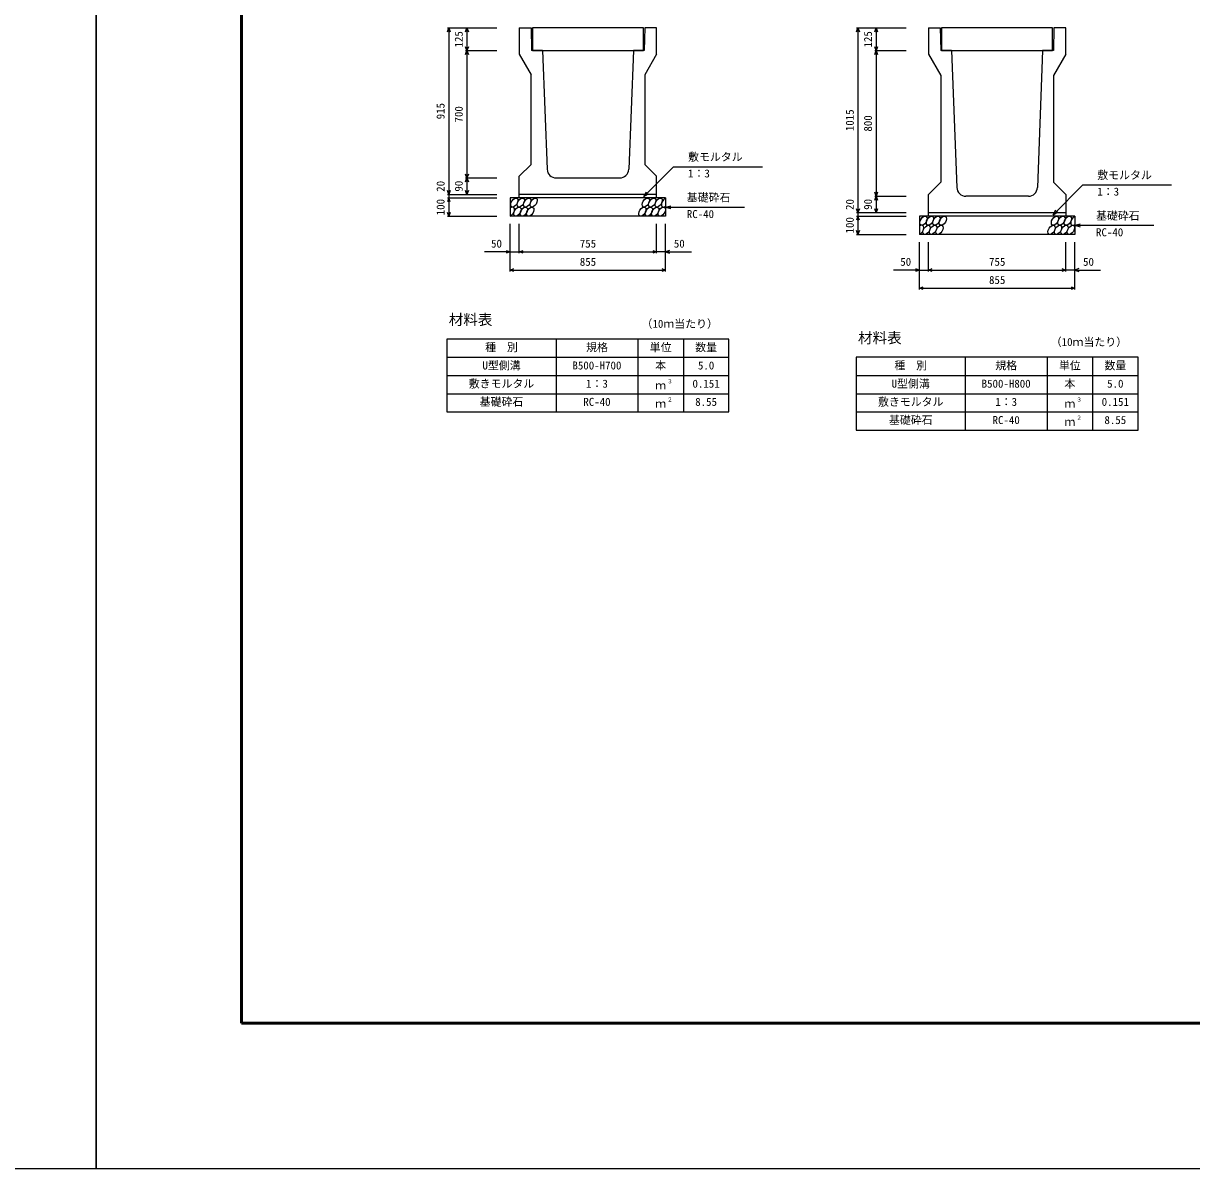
# Model space of a CAD drawing. Units: millimetres, scale not verified. Extents: x -33600 to 33600, y -11880 to 11880.
# Drawn here: x -400 to 6024, y -11880 to -5584 of the extents above; entities that cross this region are included whole.
import ezdxf
from ezdxf.enums import TextEntityAlignment as Align

# ---------------------------------------------------------------- set-up
doc = ezdxf.new("R2010")
doc.units = ezdxf.units.MM
doc.header["$LTSCALE"] = 40
for name, color, linetype, lineweight in [('0-0_DIM', 7, 'Continuous', 25), ('0-1_Defpoints', 5, 'Continuous', 25), ('0-2_HATCH', 6, 'Continuous', 25), ('0-3_HYO', 3, 'Continuous', 25), ('0-4_HYO2', 4, 'Continuous', 25), ('0-5_OUTLINE', 3, 'Continuous', 25), ('0-6_TXT', 7, 'Continuous', 25), ('0-7_WAKU', 3, 'Continuous', 25)]:
    doc.layers.add(name, color=color, linetype=linetype, lineweight=lineweight)
doc.styles.add('ＭＳ ゴシック', font='')
doc.styles.get('ＭＳ ゴシック').set_extended_font_data('MS Gothic')

msp = doc.modelspace()

# ---------------------------------------------------------------- linework, layer by layer
at = {"layer": '0-0_DIM'}
for p, q in [((1931.5, -5609.04), (2204, -5609.04)), ((1939, -5609.04), (1939, -6524.04)), ((2039, -5609.04), (2039, -5734.04)), ((4181.5, -5609.04), (4454, -5609.04)), ((4189, -5609.04), (4189, -6624.04)), ((4289, -5609.04), (4289, -5734.04)), ((2031.5, -5734.04), (2204, -5734.04)), ((2039, -5734.04), (2039, -6434.04)), ((4281.5, -5734.04), (4454, -5734.04)), ((4289, -5734.04), (4289, -6534.04)), ((3175.45, -6372.23), (3011.8, -6535.88)), ((3175.45, -6372.23), (3663.39, -6372.23)), ((2031.5, -6434.04), (2204, -6434.04)), ((2039, -6434.04), (2039, -6524.04)), ((5425.45, -6472.23), (5261.8, -6635.88)), ((5425.45, -6472.23), (5913.39, -6472.23)), ((1931.5, -6524.04), (2204, -6524.04)), ((1931.5, -6544.04), (2204, -6544.04)), ((3011.8, -6535.88), (3026.8, -6509.9)), ((3011.8, -6535.88), (3037.78, -6520.88)), ((4281.5, -6534.04), (4454, -6534.04)), ((4289, -6534.04), (4289, -6624.04)), ((3131.5, -6594.04), (3160.47, -6586.27)), ((3131.5, -6594.04), (3564.81, -6594.04)), ((3131.5, -6594.04), (3160.47, -6601.8)), ((5261.8, -6635.88), (5276.8, -6609.9)), ((1931.5, -6644.04), (2204, -6644.04)), ((4181.5, -6624.04), (4454, -6624.04)), ((4181.5, -6644.04), (4454, -6644.04)), ((5261.8, -6635.88), (5287.78, -6620.88)), ((2276.5, -6947.46), (2276.5, -6686.1)), ((2326.5, -6847.46), (2326.5, -6686.1)), ((3081.5, -6847.46), (3081.5, -6686.1)), ((3131.5, -6947.46), (3131.5, -6686.1)), ((4181.5, -6744.04), (4454, -6744.04)), ((5381.5, -6694.04), (5410.47, -6686.27)), ((5381.5, -6694.04), (5814.81, -6694.04)), ((5381.5, -6694.04), (5410.47, -6701.8)), ((4526.5, -7047.46), (4526.5, -6786.1)), ((4576.5, -6947.46), (4576.5, -6786.1)), ((5331.5, -6947.46), (5331.5, -6786.1)), ((5381.5, -7047.46), (5381.5, -6786.1)), ((2276.5, -6839.96), (2134.7, -6839.96)), ((2276.5, -6839.96), (2326.5, -6839.96)), ((2326.5, -6839.96), (3081.5, -6839.96)), ((3131.5, -6839.96), (3081.5, -6839.96)), ((3131.5, -6839.96), (3273.29, -6839.96)), ((2276.5, -6939.96), (3131.5, -6939.96)), ((4526.5, -6939.96), (4384.7, -6939.96)), ((4526.5, -6939.96), (4576.5, -6939.96)), ((4576.5, -6939.96), (5331.5, -6939.96)), ((5381.5, -6939.96), (5331.5, -6939.96)), ((5381.5, -6939.96), (5523.29, -6939.96)), ((4526.5, -7039.96), (5381.5, -7039.96))]:
    msp.add_line(p, q, dxfattribs=at)
for points in [[(1931.3, -5630.18), (1939, -5609.04), (1946.69, -5630.18)], [(2031.3, -5630.18), (2039, -5609.04), (2046.69, -5630.18)], [(4181.3, -5630.18), (4189, -5609.04), (4196.69, -5630.18)], [(4281.3, -5630.18), (4289, -5609.04), (4296.69, -5630.18)], [(2046.69, -5712.89), (2039, -5734.04), (2031.3, -5712.89)], [(4296.69, -5712.89), (4289, -5734.04), (4281.3, -5712.89)], [(2031.3, -5755.18), (2039, -5734.04), (2046.69, -5755.18)], [(4281.3, -5755.18), (4289, -5734.04), (4296.69, -5755.18)], [(2046.69, -6412.89), (2039, -6434.04), (2031.3, -6412.89)], [(2031.3, -6455.18), (2039, -6434.04), (2046.69, -6455.18)], [(1946.69, -6502.89), (1939, -6524.04), (1931.3, -6502.89)], [(1946.69, -6565.18), (1939, -6544.04), (1931.3, -6565.18)], [(1939, -6524.04), (1939, -6544.04), (1939, -6644.04)], [(2046.69, -6502.89), (2039, -6524.04), (2031.3, -6502.89)], [(4296.69, -6512.89), (4289, -6534.04), (4281.3, -6512.89)], [(4281.3, -6555.18), (4289, -6534.04), (4296.69, -6555.18)], [(4196.69, -6602.89), (4189, -6624.04), (4181.3, -6602.89)], [(4296.69, -6602.89), (4289, -6624.04), (4281.3, -6602.89)], [(1946.69, -6622.89), (1939, -6644.04), (1931.3, -6622.89)], [(4196.69, -6665.18), (4189, -6644.04), (4181.3, -6665.18)], [(4189, -6624.04), (4189, -6644.04), (4189, -6744.04)], [(4196.69, -6722.89), (4189, -6744.04), (4181.3, -6722.89)], [(2255.35, -6832.27), (2276.5, -6839.96), (2255.35, -6847.66)], [(2347.64, -6847.66), (2326.5, -6839.96), (2347.64, -6832.27)], [(3060.35, -6832.27), (3081.5, -6839.96), (3060.35, -6847.66)], [(3152.64, -6832.27), (3131.5, -6839.96), (3152.64, -6847.66)], [(2297.64, -6947.66), (2276.5, -6939.96), (2297.64, -6932.27)], [(3110.35, -6932.27), (3131.5, -6939.96), (3110.35, -6947.66)], [(4505.35, -6932.27), (4526.5, -6939.96), (4505.35, -6947.66)], [(4597.64, -6947.66), (4576.5, -6939.96), (4597.64, -6932.27)], [(5310.35, -6932.27), (5331.5, -6939.96), (5310.35, -6947.66)], [(5402.64, -6932.27), (5381.5, -6939.96), (5402.64, -6947.66)], [(4547.64, -7047.66), (4526.5, -7039.96), (4547.64, -7032.27)], [(5360.35, -7032.27), (5381.5, -7039.96), (5360.35, -7047.66)]]:
    msp.add_lwpolyline(points, dxfattribs=at)
at = {"layer": '0-1_Defpoints'}
for points in [[(-33600, -11880), (0, -11880), (0, 11880), (-33600, 11880)], [(0, -11880), (33600, -11880), (33600, 11880), (0, 11880)]]:
    msp.add_lwpolyline(points, close=True, dxfattribs=at)
at = {"layer": '0-2_HATCH'}
for points in [[(2399, -5734.04), (3009, -5734.04), (3009, -5609.04), (2399, -5609.04)], [(4649, -5734.04), (5259, -5734.04), (5259, -5609.04), (4649, -5609.04)]]:
    msp.add_lwpolyline(points, close=True, dxfattribs=at)
for centre in [(2299.39, -6569.04), (2334.86, -6569.04), (2370.34, -6569.04), (2405.82, -6569.04), (3022.07, -6569.04), (3057.54, -6569.04), (3093.02, -6569.04), (2316.27, -6619.03), (2351.75, -6619.03), (2387.22, -6619.03), (3003.47, -6619.03), (3038.95, -6619.03), (3074.43, -6619.03), (3109.9, -6619.03), (4549.39, -6669.04), (4584.86, -6669.04), (4620.34, -6669.04), (4655.82, -6669.04), (5272.07, -6669.04), (5307.54, -6669.04), (5343.02, -6669.04), (4566.27, -6719.03), (4601.75, -6719.03), (4637.22, -6719.03), (5253.47, -6719.03), (5288.95, -6719.03), (5324.43, -6719.03), (5359.9, -6719.03)]:
    msp.add_ellipse(centre, major_axis=(14.54, 23.54), ratio=0.5792, dxfattribs=at)
for centre, start_param, end_param in [((3128.5, -6569.04), 0.6666252, 4.1103269), ((2280.79, -6619.03), 3.7419964, 7.318141), ((5378.5, -6669.04), 0.6666252, 4.1103269), ((4530.79, -6719.03), 3.7419964, 7.318141)]:
    msp.add_ellipse(centre, major_axis=(14.54, 23.54), ratio=0.5792, start_param=start_param, end_param=end_param, dxfattribs=at)
at = {"layer": '0-3_HYO'}
for p, q in [((2529, -7319.91), (2529, -7719.91)), ((2979, -7319.91), (2979, -7719.91)), ((3229, -7319.91), (3229, -7719.91)), ((1929, -7419.91), (3479, -7419.91)), ((4779, -7419.91), (4779, -7819.91)), ((5229, -7419.91), (5229, -7819.91)), ((5479, -7419.91), (5479, -7819.91)), ((4179, -7519.91), (5729, -7519.91))]:
    msp.add_line(p, q, dxfattribs=at)
for points in [[(1929, -7719.91), (3479, -7719.91), (3479, -7319.91), (1929, -7319.91)], [(4179, -7819.91), (5729, -7819.91), (5729, -7419.91), (4179, -7419.91)]]:
    msp.add_lwpolyline(points, close=True, dxfattribs=at)
at = {"layer": '0-4_HYO2'}
for p, q in [((1929, -7519.91), (3479, -7519.91)), ((1929, -7619.91), (3479, -7619.91)), ((4179, -7619.91), (5729, -7619.91)), ((4179, -7719.91), (5729, -7719.91))]:
    msp.add_line(p, q, dxfattribs=at)
at = {"layer": '0-5_OUTLINE'}
for p, q in [((2326.5, -5609.04), (2326.5, -5754.04)), ((4576.5, -5609.04), (4576.5, -5754.04)), ((4576.5, -5609.04), (4641.5, -5609.04)), ((4641.5, -5609.04), (4644, -5734.04)), ((5266.5, -5609.04), (5264, -5734.04)), ((5331.5, -5609.04), (5266.5, -5609.04)), ((5331.5, -5754.04), (5331.5, -5609.04)), ((2326.5, -5754.04), (2391.5, -5866.39)), ((2454, -5734.04), (2394, -5734.04)), ((2454, -5734.04), (2479.61, -6386)), ((2954, -5734.04), (2928.38, -6386)), ((3081.5, -5754.04), (3016.5, -5867.04)), ((4576.5, -5754.04), (4644, -5871.04)), ((4704, -5734.04), (4644, -5734.04)), ((4704, -5734.04), (4732.19, -6485.91)), ((5204, -5734.04), (5175.8, -6485.91)), ((5264, -5734.04), (5204, -5734.04)), ((5331.5, -5754.04), (5264, -5871.04)), ((2391.5, -6359.04), (2391.5, -5866.39)), ((3016.5, -5867.04), (3016.5, -6359.04)), ((4644, -5871.04), (4644, -6456.54)), ((5264, -5871.04), (5264, -6456.54)), ((2326.5, -6424.04), (2391.5, -6359.04)), ((3016.5, -6359.04), (3081.5, -6424.04)), ((2326.5, -6544.04), (2326.5, -6424.04)), ((2529.57, -6434.04), (2878.42, -6434.04)), ((3081.5, -6544.04), (3081.5, -6424.04)), ((4576.5, -6524.04), (4644, -6456.54)), ((5264, -6456.54), (5331.5, -6524.04)), ((3081.5, -6524.04), (2326.5, -6524.04)), ((3131.5, -6544.04), (3131.5, -6644.04)), ((4576.5, -6644.04), (4576.5, -6524.04)), ((5125.84, -6534.04), (4782.16, -6534.04)), ((5331.5, -6524.04), (5331.5, -6644.04)), ((3131.5, -6644.04), (2276.5, -6644.04)), ((4576.5, -6624.04), (5331.5, -6624.04)), ((5381.5, -6644.04), (5381.5, -6744.04)), ((5381.5, -6744.04), (4526.5, -6744.04))]:
    msp.add_line(p, q, dxfattribs=at)
for points in [[(2326.5, -5609.04), (2391.5, -5609.04), (2394, -5734.04)], [(3016.5, -5609.04), (3014, -5734.04), (2954, -5734.04)], [(3081.5, -5754.04), (3081.5, -5609.04), (3016.5, -5609.04)], [(3131.5, -6544.04), (2276.5, -6544.04), (2276.5, -6644.04)], [(5381.5, -6644.04), (4526.5, -6644.04), (4526.5, -6744.04)]]:
    msp.add_lwpolyline(points, dxfattribs=at)
for centre, start, end in [((2529.57, -6384.04), 182.24975, 270), ((2878.42, -6384.04), 270, 357.75025), ((4782.16, -6484.04), 182.14759, 270), ((5125.84, -6484.04), 270, 357.85241)]:
    msp.add_arc(centre, 50, start, end, dxfattribs=at)
at = {"layer": '0-7_WAKU', "lineweight": 50}
msp.add_lwpolyline([(800, -11080), (32800, -11080), (32800, 11080), (800, 11080)], close=True, dxfattribs=at)

# ---------------------------------------------------------------- texts
at = {"layer": '0-0_DIM', "style": 'ＭＳ ゴシック'}
for s, p in [('125', (2029, -5716.54)), ('125', (4279, -5716.54)), ('915', (1929, -6111.54)), ('700', (2029, -6129.04)), ('1015', (4179, -6176.54)), ('800', (4279, -6179.04)), ('20', (1929, -6509.72)), ('90', (2029, -6509.04)), ('100', (1929, -6639.04)), ('20', (4179, -6609.72)), ('90', (4279, -6609.04)), ('100', (4179, -6739.04))]:
    msp.add_text(s, height=43.99, rotation=90, dxfattribs=at).set_placement(p, align=Align.BOTTOM_LEFT)
for s, p in [('敷モルタル', (3254.82, -6353.49)), ('1：3', (3254.82, -6444.18)), ('敷モルタル', (5504.82, -6453.49)), ('1：3', (5504.82, -6544.18)), ('基礎砕石', (3247.82, -6576.86)), ('RC-40', (3247.82, -6667.55)), ('基礎砕石', (5497.82, -6676.86)), ('RC-40', (5497.82, -6767.55)), ('50', (2171.5, -6829.96)), ('755', (2659.53, -6829.96)), ('50', (3176.5, -6829.96)), ('855', (2659.53, -6929.96)), ('50', (4421.5, -6929.96)), ('755', (4909.53, -6929.96)), ('50', (5426.5, -6929.96)), ('855', (4909.53, -7029.96))]:
    msp.add_text(s, height=43.99, dxfattribs=at).set_placement(p, align=Align.BOTTOM_LEFT)
at = {"layer": '0-6_TXT', "style": 'ＭＳ ゴシック'}
for s, height, p in [('材料表', 58.65, (1939, -7259.91)), ('（10ｍ当たり）', 43.99, (2998.99, -7270.91)), ('材料表', 58.65, (4189, -7359.91)), ('（10ｍ当たり）', 43.99, (5248.99, -7370.91)), ('種\u3000別', 43.99, (2139, -7399.91)), ('規格', 43.99, (2694, -7399.91)), ('単位', 43.99, (3044, -7399.91)), ('数量', 43.99, (3294, -7399.91)), ('U型側溝', 43.99, (2124, -7499.91)), ('B500-H700', 43.99, (2619, -7499.91)), ('本', 43.99, (3074, -7499.91)), ('5.0', 43.99, (3309, -7499.91)), ('種\u3000別', 43.99, (4389, -7499.91)), ('規格', 43.99, (4944, -7499.91)), ('単位', 43.99, (5294, -7499.91)), ('数量', 43.99, (5544, -7499.91)), ('敷きモルタル', 43.99, (2049, -7599.91)), ('1：3', 43.99, (2694, -7599.91)), ('ｍ', 43.99, (3074, -7609.91)), ('３', 21.99, (3139.54, -7569.54)), ('0.151', 43.99, (3279, -7599.91)), ('U型側溝', 43.99, (4374, -7599.91)), ('B500-H800', 43.99, (4869, -7599.91)), ('本', 43.99, (5324, -7599.91)), ('5.0', 43.99, (5559, -7599.91)), ('基礎砕石', 43.99, (2109, -7699.91)), ('RC-40', 43.99, (2679, -7699.91)), ('２', 21.99, (3139.54, -7669.54)), ('8.55', 43.99, (3294, -7699.91)), ('敷きモルタル', 43.99, (4299, -7699.91)), ('1：3', 43.99, (4944, -7699.91)), ('３', 21.99, (5389.54, -7669.54)), ('0.151', 43.99, (5529, -7699.91)), ('ｍ', 43.99, (3074, -7709.91)), ('ｍ', 43.99, (5324, -7709.91)), ('基礎砕石', 43.99, (4359, -7799.91)), ('RC-40', 43.99, (4929, -7799.91)), ('ｍ', 43.99, (5324, -7809.91)), ('２', 21.99, (5389.54, -7769.54)), ('8.55', 43.99, (5544, -7799.91))]:
    msp.add_text(s, height=height, dxfattribs=at).set_placement(p, align=Align.BOTTOM_LEFT)

doc.saveas('drawing.dxf')
